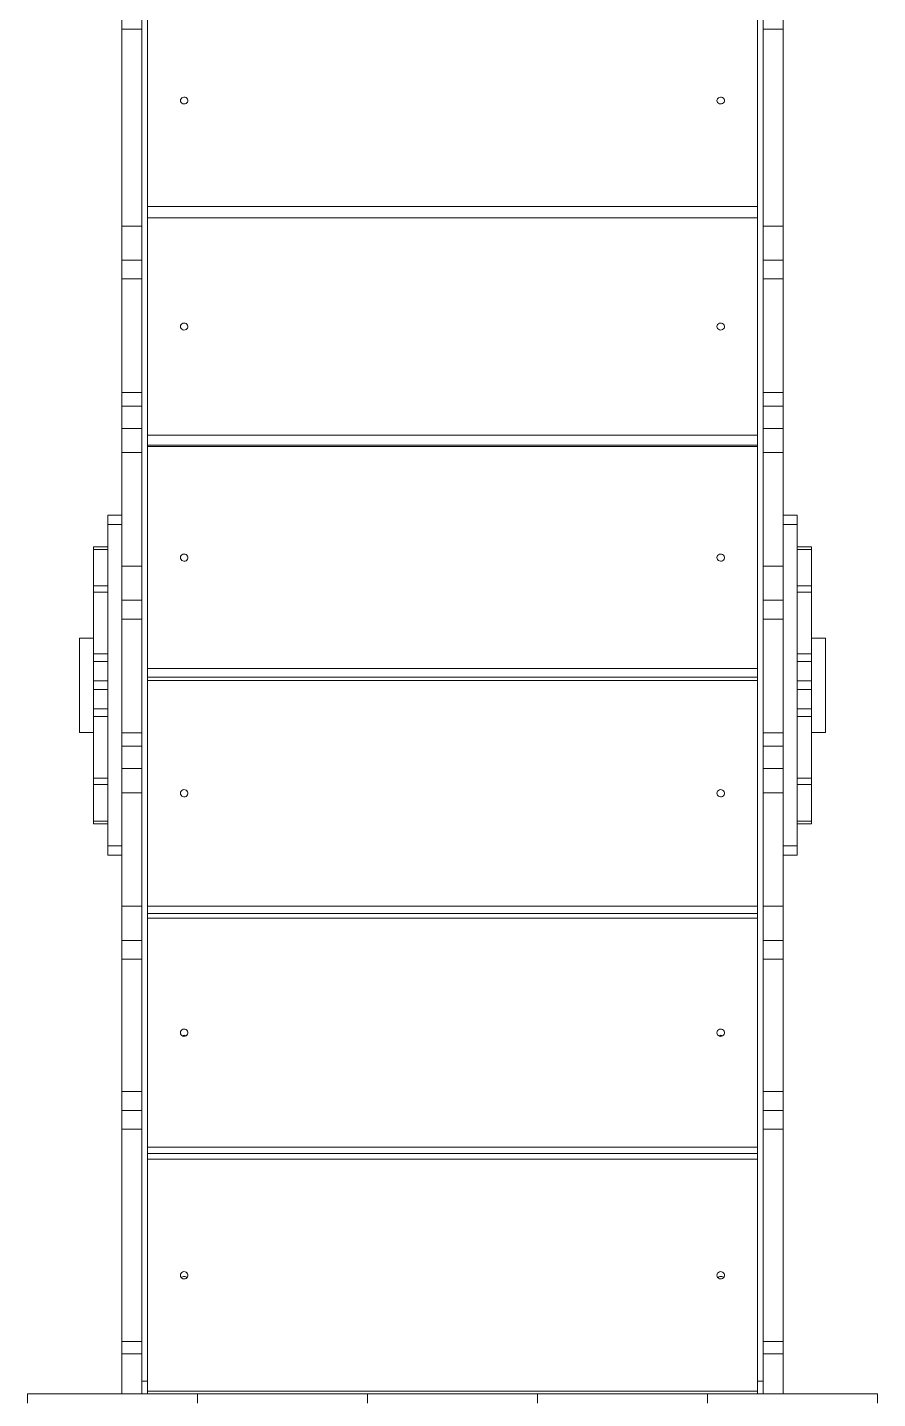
# Model space of a CAD drawing. Header units: millimetres. Extents: x -9609 to 9022, y -7175 to 8108.
# Drawn here: x 2697 to 3597, y 862 to 2313 of the extents above; entities that cross this region are included whole.
import ezdxf

# ---------------------------------------------------------------- set-up
doc = ezdxf.new("R2010")
doc.units = ezdxf.units.MM
doc.layers.add('DIKOM_ОБЪЕКТ', color=7, linetype='Continuous')

msp = doc.modelspace()

# ---------------------------------------------------------------- linework, layer by layer
at = {"layer": 'DIKOM_ОБЪЕКТ', "color": 7, "linetype": 'Continuous', "lineweight": 15}
for p, q in [((3470.086, 2336.112), (3470.086, 880.515)), ((3476.086, 2311.696), (3476.086, 2324.925)), ((3497.086, 2311.696), (3497.086, 2324.925)), ((2797.086, 2311.696), (2797.086, 2321.212)), ((2818.086, 2311.696), (2797.086, 2311.696)), ((2797.086, 2103.212), (2797.086, 2311.696)), ((2818.086, 2311.696), (2818.086, 2321.212)), ((2818.086, 2103.212), (2818.086, 2311.696)), ((2824.086, 2321.212), (2824.086, 880.515)), ((3497.086, 2311.696), (3476.086, 2311.696)), ((3476.086, 2103.212), (3476.086, 2311.696)), ((3497.086, 2103.212), (3497.086, 2311.696)), ((2824.086, 2123.858), (3470.086, 2123.858)), ((2824.086, 2111.937), (3470.086, 2111.937)), ((3470.086, 2111.817), (2824.086, 2111.817)), ((2818.086, 2103.212), (2797.086, 2103.212)), ((2797.086, 2067.212), (2797.086, 2103.212)), ((2818.086, 2067.212), (2818.086, 2103.212)), ((3497.086, 2103.212), (3476.086, 2103.212)), ((3476.086, 2067.212), (3476.086, 2103.212)), ((3497.086, 2067.212), (3497.086, 2103.212)), ((2818.086, 2067.212), (2797.086, 2067.212)), ((2797.086, 2067.212), (2797.086, 2047.212)), ((2818.086, 2067.212), (2818.086, 2047.212)), ((3497.086, 2067.212), (3476.086, 2067.212)), ((3476.086, 2067.212), (3476.086, 2047.212)), ((3497.086, 2067.212), (3497.086, 2047.212)), ((2818.086, 2047.212), (2797.086, 2047.212)), ((2797.086, 1926.927), (2797.086, 2047.212)), ((2818.086, 1926.927), (2818.086, 2047.212)), ((3497.086, 2047.212), (3476.086, 2047.212)), ((3476.086, 1926.927), (3476.086, 2047.212)), ((3497.086, 1926.927), (3497.086, 2047.212)), ((2818.086, 1926.927), (2797.086, 1926.927)), ((2797.086, 1926.927), (2797.086, 1912.734)), ((2818.086, 1926.927), (2818.086, 1912.734)), ((3497.086, 1926.927), (3476.086, 1926.927)), ((3476.086, 1926.927), (3476.086, 1912.734)), ((3497.086, 1926.927), (3497.086, 1912.734)), ((2818.086, 1912.734), (2797.086, 1912.734)), ((2797.086, 1889.045), (2797.086, 1912.734)), ((2818.086, 1889.045), (2818.086, 1912.734)), ((3497.086, 1912.734), (3476.086, 1912.734)), ((3476.086, 1889.045), (3476.086, 1912.734)), ((3497.086, 1889.045), (3497.086, 1912.734)), ((2818.086, 1889.045), (2797.086, 1889.045)), ((2797.086, 1863.498), (2797.086, 1889.045)), ((2818.086, 1863.498), (2818.086, 1889.045)), ((3497.086, 1889.045), (3476.086, 1889.045)), ((3476.086, 1863.498), (3476.086, 1889.045)), ((3497.086, 1863.498), (3497.086, 1889.045)), ((2824.086, 1881.912), (3470.086, 1881.912)), ((2818.086, 1863.498), (2797.086, 1863.498)), ((2797.086, 1743.212), (2797.086, 1863.498)), ((2818.086, 1743.212), (2818.086, 1863.498)), ((2824.086, 1871.307), (3470.086, 1871.307)), ((3470.086, 1869.782), (2824.086, 1869.782)), ((3497.086, 1863.498), (3476.086, 1863.498)), ((3476.086, 1743.212), (3476.086, 1863.498)), ((3497.086, 1743.212), (3497.086, 1863.498)), ((2797.086, 1797.212), (2782.086, 1797.212)), ((2782.086, 1797.212), (2782.086, 1787.212)), ((2797.086, 1787.212), (2782.086, 1787.212)), ((2782.086, 1787.212), (2782.086, 1447.212)), ((3512.086, 1797.212), (3497.086, 1797.212)), ((3512.086, 1787.212), (3497.086, 1787.212)), ((3512.086, 1797.212), (3512.086, 1787.212)), ((3512.086, 1787.212), (3512.086, 1447.212)), ((2782.086, 1763.843), (2767.086, 1763.843)), ((2767.086, 1760.997), (2767.086, 1763.843)), ((2767.086, 1760.997), (2782.086, 1760.997)), ((2767.086, 1722.36), (2767.086, 1760.997)), ((3527.086, 1763.843), (3512.086, 1763.843)), ((3527.086, 1760.997), (3512.086, 1760.997)), ((3527.086, 1763.843), (3527.086, 1760.997)), ((3527.086, 1760.997), (3527.086, 1722.36)), ((2818.086, 1743.212), (2797.086, 1743.212)), ((2797.086, 1707.212), (2797.086, 1743.212)), ((2818.086, 1707.212), (2818.086, 1743.212)), ((3497.086, 1743.212), (3476.086, 1743.212)), ((3476.086, 1707.212), (3476.086, 1743.212)), ((3497.086, 1707.212), (3497.086, 1743.212)), ((2782.086, 1722.36), (2767.086, 1722.36)), ((2767.086, 1715.692), (2767.086, 1722.36)), ((2767.086, 1715.692), (2782.086, 1715.692)), ((2767.086, 1650.426), (2767.086, 1715.692)), ((3527.086, 1722.361), (3512.086, 1722.361)), ((3527.086, 1715.693), (3512.086, 1715.693)), ((3527.086, 1722.361), (3527.086, 1715.693)), ((3527.086, 1715.693), (3527.086, 1650.427)), ((2818.086, 1707.212), (2797.086, 1707.212)), ((2797.086, 1707.212), (2797.086, 1687.212)), ((2818.086, 1707.212), (2818.086, 1687.212)), ((3497.086, 1707.212), (3476.086, 1707.212)), ((3476.086, 1707.212), (3476.086, 1687.212)), ((3497.086, 1707.212), (3497.086, 1687.212)), ((2818.086, 1687.212), (2797.086, 1687.212)), ((2797.086, 1566.927), (2797.086, 1687.212)), ((2818.086, 1566.927), (2818.086, 1687.212)), ((3497.086, 1687.212), (3476.086, 1687.212)), ((3476.086, 1566.927), (3476.086, 1687.212)), ((3497.086, 1566.927), (3497.086, 1687.212)), ((2767.086, 1667.212), (2752.086, 1667.212)), ((2752.086, 1567.212), (2752.086, 1667.212)), ((3542.086, 1667.212), (3527.086, 1667.212)), ((3542.086, 1667.212), (3542.086, 1567.212)), ((2767.086, 1650.426), (2782.086, 1650.426)), ((2767.086, 1650.426), (2767.086, 1642.354)), ((2767.086, 1642.354), (2782.086, 1642.354)), ((2767.086, 1621.725), (2767.086, 1642.354)), ((3527.086, 1650.427), (3512.086, 1650.427)), ((3527.086, 1642.354), (3512.086, 1642.354)), ((3527.086, 1642.354), (3527.086, 1650.427)), ((3527.086, 1642.354), (3527.086, 1621.726)), ((2824.086, 1634.853), (3470.086, 1634.853)), ((2824.086, 1625.62), (3470.086, 1625.62)), ((2767.086, 1621.725), (2782.086, 1621.725)), ((2767.086, 1612.7), (2767.086, 1621.725)), ((2767.086, 1612.7), (2782.086, 1612.7)), ((2767.086, 1592.07), (2767.086, 1612.7)), ((3470.086, 1622.396), (2824.086, 1622.396)), ((3527.086, 1621.726), (3512.086, 1621.726)), ((3527.086, 1612.7), (3512.086, 1612.7)), ((3527.086, 1621.726), (3527.086, 1612.7)), ((3527.086, 1612.7), (3527.086, 1592.071)), ((2767.086, 1592.07), (2782.086, 1592.07)), ((2767.086, 1592.07), (2767.086, 1583.998)), ((2767.086, 1583.998), (2782.086, 1583.998)), ((2767.086, 1518.732), (2767.086, 1583.998)), ((3527.086, 1592.071), (3512.086, 1592.071)), ((3527.086, 1583.998), (3512.086, 1583.998)), ((3527.086, 1583.998), (3527.086, 1592.071)), ((3527.086, 1583.998), (3527.086, 1518.733)), ((2752.086, 1567.212), (2767.086, 1567.212)), ((2818.086, 1566.927), (2797.086, 1566.927)), ((2797.086, 1566.927), (2797.086, 1552.734)), ((2818.086, 1566.927), (2818.086, 1552.734)), ((3497.086, 1566.927), (3476.086, 1566.927)), ((3476.086, 1566.927), (3476.086, 1552.734)), ((3497.086, 1566.927), (3497.086, 1552.734)), ((3527.086, 1567.212), (3542.086, 1567.212)), ((2818.086, 1552.734), (2797.086, 1552.734)), ((2797.086, 1529.045), (2797.086, 1552.734)), ((2818.086, 1529.045), (2818.086, 1552.734)), ((3497.086, 1552.734), (3476.086, 1552.734)), ((3476.086, 1529.045), (3476.086, 1552.734)), ((3497.086, 1529.045), (3497.086, 1552.734)), ((2818.086, 1529.045), (2797.086, 1529.045)), ((2797.086, 1503.498), (2797.086, 1529.045)), ((2818.086, 1503.498), (2818.086, 1529.045)), ((3497.086, 1529.045), (3476.086, 1529.045)), ((3476.086, 1503.498), (3476.086, 1529.045)), ((3497.086, 1503.498), (3497.086, 1529.045)), ((2767.086, 1518.732), (2782.086, 1518.732)), ((2767.086, 1512.064), (2767.086, 1518.732)), ((2767.086, 1512.064), (2782.086, 1512.064)), ((2767.086, 1473.428), (2767.086, 1512.064)), ((3527.086, 1518.733), (3512.086, 1518.733)), ((3512.086, 1512.065), (3527.086, 1512.065)), ((3527.086, 1518.733), (3527.086, 1512.065)), ((3527.086, 1512.063), (3527.086, 1473.428)), ((2818.086, 1503.498), (2797.086, 1503.498)), ((2797.086, 1383.212), (2797.086, 1503.498)), ((2818.086, 1383.212), (2818.086, 1503.498)), ((3497.086, 1503.498), (3476.086, 1503.498)), ((3476.086, 1383.212), (3476.086, 1503.498)), ((3497.086, 1383.212), (3497.086, 1503.498)), ((2767.086, 1473.428), (2782.086, 1473.428)), ((2767.086, 1470.581), (2767.086, 1473.428)), ((2767.086, 1470.581), (2782.086, 1470.581)), ((3527.086, 1473.428), (3512.086, 1473.428)), ((3512.086, 1470.581), (3527.086, 1470.581)), ((3527.086, 1473.428), (3527.086, 1470.581)), ((2797.086, 1447.212), (2782.086, 1447.212)), ((2782.086, 1447.212), (2782.086, 1437.212)), ((2797.086, 1437.212), (2782.086, 1437.212)), ((3512.086, 1447.212), (3497.086, 1447.212)), ((3512.086, 1437.212), (3497.086, 1437.212)), ((3512.086, 1447.212), (3512.086, 1437.212)), ((2818.086, 1383.212), (2797.086, 1383.212)), ((2797.086, 1347.212), (2797.086, 1383.212)), ((2818.086, 1347.212), (2818.086, 1383.212)), ((2824.086, 1383.379), (3470.086, 1383.379)), ((3497.086, 1383.212), (3476.086, 1383.212)), ((3476.086, 1347.212), (3476.086, 1383.212)), ((3497.086, 1347.212), (3497.086, 1383.212)), ((2824.086, 1375.464), (3470.086, 1375.464)), ((3470.086, 1370.712), (2824.086, 1370.712)), ((2818.086, 1347.212), (2797.086, 1347.212)), ((2797.086, 1347.212), (2797.086, 1327.212)), ((2818.086, 1347.212), (2818.086, 1327.212)), ((3497.086, 1347.212), (3476.086, 1347.212)), ((3476.086, 1347.212), (3476.086, 1327.212)), ((3497.086, 1347.212), (3497.086, 1327.212)), ((2818.086, 1327.212), (2797.086, 1327.212)), ((2797.086, 1187.212), (2797.086, 1327.212)), ((2818.086, 1187.212), (2818.086, 1327.212)), ((3497.086, 1327.212), (3476.086, 1327.212)), ((3476.086, 1187.212), (3476.086, 1327.212)), ((3497.086, 1187.212), (3497.086, 1327.212)), ((2818.086, 1187.212), (2797.086, 1187.212)), ((2797.086, 1187.212), (2797.086, 1167.212)), ((2818.086, 1187.212), (2818.086, 1167.212)), ((3497.086, 1187.212), (3476.086, 1187.212)), ((3476.086, 1187.212), (3476.086, 1167.212)), ((3497.086, 1187.212), (3497.086, 1167.212)), ((2818.086, 1167.212), (2797.086, 1167.212)), ((2797.086, 1147.212), (2797.086, 1167.212)), ((2818.086, 1147.212), (2818.086, 1167.212)), ((3497.086, 1167.212), (3476.086, 1167.212)), ((3476.086, 1147.212), (3476.086, 1167.212)), ((3497.086, 1147.212), (3497.086, 1167.212)), ((2818.086, 1147.212), (2797.086, 1147.212)), ((2797.086, 922.729), (2797.086, 1147.212)), ((2818.086, 922.729), (2818.086, 1147.212)), ((3497.086, 1147.212), (3476.086, 1147.212)), ((3476.086, 922.729), (3476.086, 1147.212)), ((3497.086, 922.729), (3497.086, 1147.212)), ((2824.086, 1128.163), (3470.086, 1128.163)), ((2824.086, 1121.62), (3470.086, 1121.62)), ((3470.086, 1115.436), (2824.086, 1115.436)), ((2818.086, 922.729), (2797.086, 922.729)), ((2797.086, 909.5), (2797.086, 922.729)), ((2818.086, 909.5), (2818.086, 922.729)), ((3497.086, 922.729), (3476.086, 922.729)), ((3476.086, 909.5), (3476.086, 922.729)), ((3497.086, 909.5), (3497.086, 922.729)), ((2818.086, 909.5), (2797.086, 909.5)), ((2797.086, 909.5), (2797.086, 867.212)), ((2818.086, 909.5), (2818.086, 867.212)), ((3497.086, 909.5), (3476.086, 909.5)), ((3476.086, 909.5), (3476.086, 867.212)), ((3497.086, 909.5), (3497.086, 867.212)), ((2824.086, 880.515), (2818.086, 880.515)), ((2824.086, 880.515), (2824.086, 867.212)), ((3470.086, 880.515), (3470.086, 867.212)), ((3476.086, 880.515), (3470.086, 880.515)), ((2697.086, 857.212), (2697.086, 867.212)), ((2697.086, 867.212), (2877.086, 867.212)), ((2824.086, 869.966), (3470.086, 869.966)), ((2877.086, 857.212), (2877.086, 867.212)), ((3057.086, 867.212), (2877.086, 867.212)), ((3057.086, 857.212), (3057.086, 867.212)), ((3237.086, 867.212), (3057.086, 867.212)), ((3237.086, 857.212), (3237.086, 867.212)), ((3417.086, 867.212), (3237.086, 867.212)), ((3417.086, 857.212), (3417.086, 867.212)), ((3417.086, 867.212), (3597.086, 867.212)), ((3597.086, 857.212), (3597.086, 867.212))]:
    msp.add_line(p, q, dxfattribs=at)
at = {"layer": 'DIKOM_ОБЪЕКТ', "color": 7, "linetype": 'Continuous', "lineweight": 15, "flags": 128}
for points in [[(2859.086, 2236.015), (2859.263, 2234.957), (2859.781, 2233.993), (2860.592, 2233.209), (2861.624, 2232.674), (2862.787, 2232.436), (2863.976, 2232.516), (2865.086, 2232.906), (2866.018, 2233.574), (2866.689, 2234.457), (2867.041, 2235.48), (2867.041, 2236.55), (2866.689, 2237.572), (2866.018, 2238.456), (2865.086, 2239.123), (2863.976, 2239.514), (2862.787, 2239.594), (2861.624, 2239.356), (2860.592, 2238.821), (2859.781, 2238.037), (2859.263, 2237.073), (2859.086, 2236.015)], [(3427.086, 2236.015), (3427.263, 2234.957), (3427.781, 2233.993), (3428.592, 2233.209), (3429.624, 2232.674), (3430.787, 2232.436), (3431.976, 2232.516), (3433.086, 2232.906), (3434.018, 2233.574), (3434.689, 2234.457), (3435.041, 2235.48), (3435.041, 2236.55), (3434.689, 2237.572), (3434.018, 2238.456), (3433.086, 2239.123), (3431.976, 2239.514), (3430.787, 2239.594), (3429.624, 2239.356), (3428.592, 2238.821), (3427.781, 2238.037), (3427.263, 2237.073), (3427.086, 2236.015)], [(2859.086, 1996.865), (2859.263, 1995.781), (2859.781, 1994.793), (2860.592, 1993.989), (2861.624, 1993.441), (2862.787, 1993.197), (2863.976, 1993.279), (2865.086, 1993.679), (2866.018, 1994.363), (2866.689, 1995.269), (2867.041, 1996.317), (2867.041, 1997.413), (2866.689, 1998.461), (2866.018, 1999.367), (2865.086, 2000.051), (2863.976, 2000.451), (2862.787, 2000.533), (2861.624, 2000.289), (2860.592, 1999.741), (2859.781, 1998.937), (2859.263, 1997.949), (2859.086, 1996.865)], [(3427.086, 1996.865), (3427.263, 1995.781), (3427.781, 1994.793), (3428.592, 1993.989), (3429.624, 1993.441), (3430.787, 1993.197), (3431.976, 1993.279), (3433.086, 1993.679), (3434.018, 1994.363), (3434.689, 1995.269), (3435.041, 1996.317), (3435.041, 1997.413), (3434.689, 1998.461), (3434.018, 1999.367), (3433.086, 2000.051), (3431.976, 2000.451), (3430.787, 2000.533), (3429.624, 2000.289), (3428.592, 1999.741), (3427.781, 1998.937), (3427.263, 1997.949), (3427.086, 1996.865)], [(2859.086, 1752.317), (2859.263, 1751.209), (2859.781, 1750.2), (2860.592, 1749.378), (2861.624, 1748.818), (2862.787, 1748.569), (2863.976, 1748.653), (2865.086, 1749.062), (2866.018, 1749.761), (2866.689, 1750.686), (2867.041, 1751.757), (2867.041, 1752.877), (2866.689, 1753.948), (2866.018, 1754.874), (2865.086, 1755.573), (2863.976, 1755.982), (2862.787, 1756.066), (2861.624, 1755.816), (2860.592, 1755.256), (2859.781, 1754.435), (2859.263, 1753.425), (2859.086, 1752.317)], [(3427.086, 1752.317), (3427.263, 1751.209), (3427.781, 1750.2), (3428.592, 1749.378), (3429.624, 1748.818), (3430.787, 1748.569), (3431.976, 1748.653), (3433.086, 1749.062), (3434.018, 1749.761), (3434.689, 1750.686), (3435.041, 1751.757), (3435.041, 1752.877), (3434.689, 1753.948), (3434.018, 1754.874), (3433.086, 1755.573), (3431.976, 1755.982), (3430.787, 1756.066), (3429.624, 1755.816), (3428.592, 1755.256), (3427.781, 1754.435), (3427.263, 1753.425), (3427.086, 1752.317)], [(2859.086, 1502.887), (2859.263, 1501.76), (2859.781, 1500.733), (2860.592, 1499.897), (2861.624, 1499.327), (2862.787, 1499.073), (2863.976, 1499.159), (2865.086, 1499.575), (2866.018, 1500.286), (2866.689, 1501.228), (2867.041, 1502.317), (2867.041, 1503.457), (2866.689, 1504.546), (2866.018, 1505.488), (2865.086, 1506.199), (2863.976, 1506.616), (2862.787, 1506.701), (2861.624, 1506.447), (2860.592, 1505.877), (2859.781, 1505.041), (2859.263, 1504.014), (2859.086, 1502.887)], [(3427.086, 1502.887), (3427.263, 1501.76), (3427.781, 1500.733), (3428.592, 1499.897), (3429.624, 1499.327), (3430.787, 1499.073), (3431.976, 1499.159), (3433.086, 1499.575), (3434.018, 1500.286), (3434.689, 1501.228), (3435.041, 1502.317), (3435.041, 1503.457), (3434.689, 1504.546), (3434.018, 1505.488), (3433.086, 1506.199), (3431.976, 1506.616), (3430.787, 1506.701), (3429.624, 1506.447), (3428.592, 1505.877), (3427.781, 1505.041), (3427.263, 1504.014), (3427.086, 1502.887)], [(2859.086, 1249.438), (2859.263, 1248.294), (2859.781, 1247.251), (2860.592, 1246.403), (2861.624, 1245.825), (2862.787, 1245.568), (2863.976, 1245.654), (2865.086, 1246.077), (2866.018, 1246.798), (2866.689, 1247.754), (2867.041, 1248.859), (2867.041, 1250.016), (2866.689, 1251.121), (2866.018, 1252.077), (2865.086, 1252.798), (2863.976, 1253.221), (2862.787, 1253.307), (2861.624, 1253.05), (2860.592, 1252.472), (2859.781, 1251.624), (2859.263, 1250.581), (2859.086, 1249.438)], [(3427.086, 1249.438), (3427.263, 1248.294), (3427.781, 1247.251), (3428.592, 1246.403), (3429.624, 1245.825), (3430.787, 1245.568), (3431.976, 1245.654), (3433.086, 1246.077), (3434.018, 1246.798), (3434.689, 1247.754), (3435.041, 1248.859), (3435.041, 1250.016), (3434.689, 1251.121), (3434.018, 1252.077), (3433.086, 1252.798), (3431.976, 1253.221), (3430.787, 1253.307), (3429.624, 1253.05), (3428.592, 1252.472), (3427.781, 1251.624), (3427.263, 1250.581), (3427.086, 1249.438)], [(2859.086, 992.701), (2859.263, 991.544), (2859.781, 990.489), (2860.592, 989.631), (2861.624, 989.045), (2862.787, 988.785), (2863.976, 988.872), (2865.086, 989.3), (2866.018, 990.03), (2866.689, 990.997), (2867.041, 992.116), (2867.041, 993.287), (2866.689, 994.405), (2866.018, 995.373), (2865.086, 996.103), (2863.976, 996.53), (2862.787, 996.618), (2861.624, 996.357), (2860.592, 995.772), (2859.781, 994.914), (2859.263, 993.859), (2859.086, 992.701)], [(3427.086, 992.701), (3427.263, 991.544), (3427.781, 990.489), (3428.592, 989.631), (3429.624, 989.045), (3430.787, 988.785), (3431.976, 988.872), (3433.086, 989.3), (3434.018, 990.03), (3434.689, 990.997), (3435.041, 992.116), (3435.041, 993.287), (3434.689, 994.405), (3434.018, 995.373), (3433.086, 996.103), (3431.976, 996.53), (3430.787, 996.618), (3429.624, 996.357), (3428.592, 995.772), (3427.781, 994.914), (3427.263, 993.859), (3427.086, 992.701)]]:
    msp.add_lwpolyline(points, dxfattribs=at)
at = {"layer": 'DIKOM_ОБЪЕКТ', "color": 7, "linetype": 'Continuous', "lineweight": 15}
for centre, radius, start, end in [((2863.086, 1242.683), 4.094, 58.292996, 121.707004), ((2863.086, 1241.915), 4.617, 64.338617, 115.661383), ((3431.086, 1242.683), 4.094, 58.292928, 121.707072), ((3431.086, 1241.916), 4.618, 64.310466, 115.689534), ((2863.086, 987.473), 4.043, 41.343473, 138.656527), ((3431.086, 987.473), 4.043, 41.342924, 138.657076), ((3431.086, 986.865), 4.57, 62.109461, 117.890539)]:
    msp.add_arc(centre, radius, start, end, dxfattribs=at)

doc.saveas('drawing.dxf')
